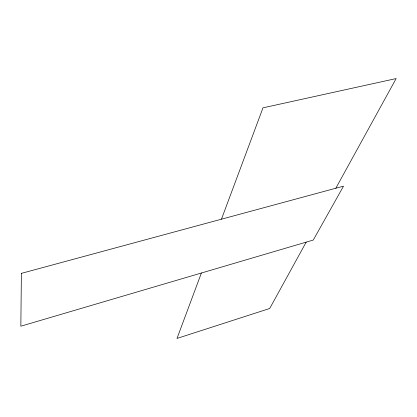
<?xml version="1.0" encoding="UTF-8"?>
<svg xmlns="http://www.w3.org/2000/svg" width="417" height="417" viewBox="0 0 417 417"><rect width="100%" height="100%" fill="white"/><g stroke="black" fill="none" stroke-linecap="round" stroke-linejoin="round"><path stroke-width="0.63" d="M201.39 273.01L176.996 338.437L269.705 308.491L306.198 242.136M221.463 219.191L262.986 107.836L396.15 78.563L335.841 188.223M21.382 273.364L20.85 326.203L313.271 240.051L343.519 186.149L21.382 273.364"/></g></svg>
